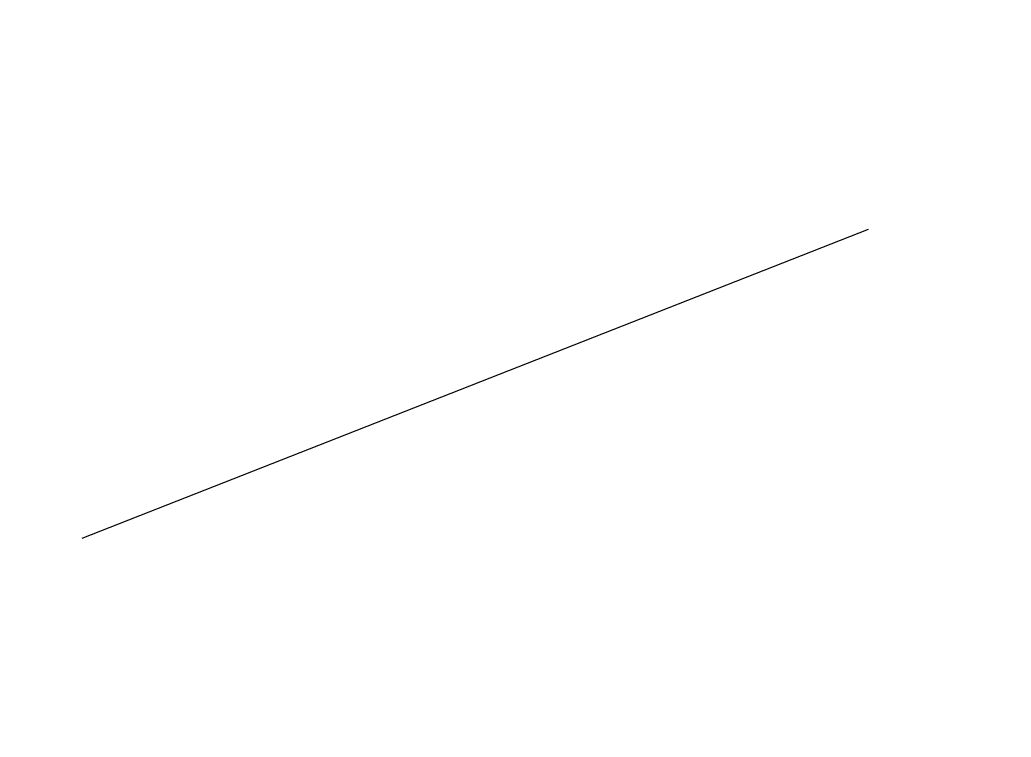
# Model space of a CAD drawing. Extents: x 1.31 to 6.62, y 1.1 to 4.95.
import ezdxf

# ---------------------------------------------------------------- set-up
doc = ezdxf.new("R2010")
doc.units = 0
doc.header["$MEASUREMENT"] = 0

# ---------------------------------------------------------------- blocks, each defined once
blk = doc.blocks.new('PROBE_GENERAL_AFFINE_CHAIN_001_L4')
blk.add_line((0.5, 0.25), (3.75, 2.5))
blk = doc.blocks.new('PROBE_GENERAL_AFFINE_CHAIN_001_L3')
at = {"rotation": 157.7628173032288}
blk.add_blockref('PROBE_GENERAL_AFFINE_CHAIN_001_L4', (0, 0), dxfattribs=at)
blk = doc.blocks.new('PROBE_GENERAL_AFFINE_CHAIN_001_L2')
at = {"xscale": 1.249155480094797, "yscale": 0.8886003525483981}
blk.add_blockref('PROBE_GENERAL_AFFINE_CHAIN_001_L3', (0, 0), dxfattribs=at)
blk = doc.blocks.new('PROBE_GENERAL_AFFINE_CHAIN_001_L1')
at = {"rotation": -168.5471151707914}
blk.add_blockref('PROBE_GENERAL_AFFINE_CHAIN_001_L2', (0, 0), dxfattribs=at)

msp = doc.modelspace()

# ---------------------------------------------------------------- block references
msp.add_blockref('PROBE_GENERAL_AFFINE_CHAIN_001_L1', (1, 2))

doc.saveas('drawing.dxf')
